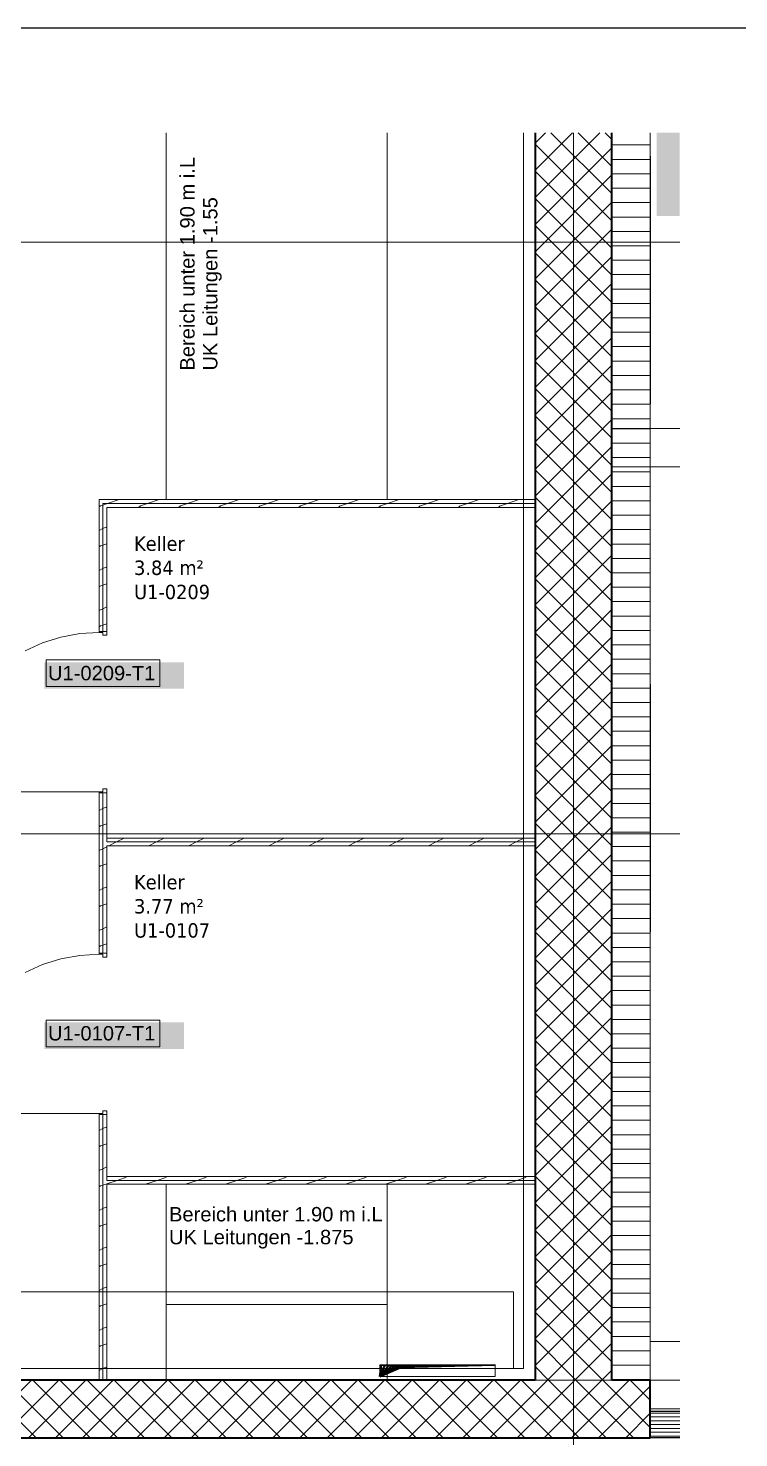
# Model space of a CAD drawing. Extents: x -882 to 613, y -179 to 366.
# Drawn here: x 300.2 to 374.3, y 218.8 to 365.5 of the extents above; entities that cross this region are included whole.
import ezdxf
from ezdxf.lldxf.tags import DXFTag

# ---------------------------------------------------------------- set-up
doc = ezdxf.new("R2010")
doc.units = 0
doc.linetypes.add('_Hiddenline_', pattern=[3, 2, -1])
doc.layers.get('0').update_dxf_attribs({"lineweight": 13})
for name, color, linetype, lineweight in [('A-AREA-____-IDEN', 7, 'Continuous', 5), ('A-DOOR-____-IDEN', 7, 'Continuous', 5), ('A-DOOR-FRAM-MCUT', 7, 'Continuous', 9), ('A-DOOR-OPNG-OTLN', 7, 'Continuous', 9), ('A-FLOR-____-OTLN', 7, 'Continuous', 9), ('A-FLOR-____-OVHD', 7, 'Strichpunkt - Fein', 9), ('A-WALL-____-MCUT', 7, 'Continuous', 35), ('A-WALL-____-PATT', 7, 'Continuous', 35), ('A-WALL-FNSH-MCUT', 7, 'Continuous', 35), ('E-LITE-EQPM-OTLN', 7, 'Continuous', 9), ('M-EQPM-____-OTLN', 7, 'Continuous', 9), ('S-COLS-____-OTLN', 7, 'Continuous', 9), ('S-GRID-____-OTLN', 7, 'Continuous', 5), ('Text', 7, 'Continuous', 5)]:
    doc.layers.add(name, color=color, linetype=linetype, lineweight=lineweight)
doc.layers.add('A-DETL-____-OTLN', color=5, linetype='Continuous', lineweight=9, true_color=0x0000ff)
doc.layers.add('EL01_WAN_Trassen', color=40, linetype='Continuous', lineweight=13, true_color=0xffbf00)
doc.styles.get("Standard").update_dxf_attribs({"font": 'arial.ttf'})
tags = doc.linetypes.add('_Rasterlinie_', pattern=[0.375, 0.2, -0.05, 0.075, -0.05]).pattern_tags.tags
tags[10:11] = [DXFTag(74, 4), DXFTag(75, 0), DXFTag(340, '0'), DXFTag(46, 1.0), DXFTag(50, 0.0), DXFTag(44, 0.0), DXFTag(45, 0.0)]
tags[8:9] = [DXFTag(74, 4), DXFTag(75, 0), DXFTag(340, '0'), DXFTag(46, 1.0), DXFTag(50, 0.0), DXFTag(44, 0.0), DXFTag(45, 0.0)]
tags[6:7] = [DXFTag(74, 4), DXFTag(75, 0), DXFTag(340, '0'), DXFTag(46, 1.0), DXFTag(50, 0.0), DXFTag(44, 0.0), DXFTag(45, 0.0)]
tags[4:5] = [DXFTag(74, 4), DXFTag(75, 0), DXFTag(340, '0'), DXFTag(46, 1.0), DXFTag(50, 0.0), DXFTag(44, 0.0), DXFTag(45, 0.0)]
tags = doc.linetypes.add('Gestrichelt', pattern=[0.1, 0.05, -0.05]).pattern_tags.tags
tags[6:7] = [DXFTag(74, 4), DXFTag(75, 0), DXFTag(340, '0'), DXFTag(46, 1.0), DXFTag(50, 0.0), DXFTag(44, 0.0), DXFTag(45, 0.0)]
tags[4:5] = [DXFTag(74, 4), DXFTag(75, 0), DXFTag(340, '0'), DXFTag(46, 1.0), DXFTag(50, 0.0), DXFTag(44, 0.0), DXFTag(45, 0.0)]
tags = doc.linetypes.add('Strichpunkt - Fein', pattern=[0.2, 0.1, -0.05, 0, -0.05]).pattern_tags.tags
tags[10:11] = [DXFTag(74, 4), DXFTag(75, 0), DXFTag(340, '0'), DXFTag(46, 1.0), DXFTag(50, 0.0), DXFTag(44, 0.0), DXFTag(45, 0.0)]
tags[8:9] = [DXFTag(74, 4), DXFTag(75, 0), DXFTag(340, '0'), DXFTag(46, 1.0), DXFTag(50, 0.0), DXFTag(44, 0.0), DXFTag(45, 0.0)]
tags[6:7] = [DXFTag(74, 4), DXFTag(75, 0), DXFTag(340, '0'), DXFTag(46, 1.0), DXFTag(50, 0.0), DXFTag(44, 0.0), DXFTag(45, 0.0)]
tags[4:5] = [DXFTag(74, 4), DXFTag(75, 0), DXFTag(340, '0'), DXFTag(46, 1.0), DXFTag(50, 0.0), DXFTag(44, 0.0), DXFTag(45, 0.0)]

# ---------------------------------------------------------------- blocks, each defined once
blk = doc.blocks.new('Referenz-A0UJ2JE1XE', base_point=(-855.98, -164.75))
at = {"layer": 'A-DETL-____-OTLN', "color": 0, "linetype": 'Gestrichelt', "ltscale": 0.13}
for p, q in [((314.63, 354.65), (314.63, 316.44)), ((337.63, 316.44), (337.63, 354.65)), ((314.63, 245.16), (314.63, 224.76)), ((337.63, 224.76), (337.63, 245.16)), ((337.63, 232.63), (314.63, 232.63))]:
    blk.add_line(p, q, dxfattribs=at)
at = {"layer": 'A-DOOR-____-IDEN', "color": 0, "linetype": 'Continuous', "ltscale": 0.13}
for p, q in [((302.11, 299.75), (313.95, 299.75)), ((302.11, 296.97), (302.11, 299.75)), ((313.95, 299.75), (313.95, 296.97)), ((313.95, 296.97), (302.11, 296.97)), ((302.11, 262.25), (313.95, 262.25)), ((302.11, 259.47), (302.11, 262.25)), ((313.95, 262.25), (313.95, 259.47)), ((313.95, 259.47), (302.11, 259.47))]:
    blk.add_line(p, q, dxfattribs=at)
at = {"layer": 'A-DOOR-____-IDEN', "color": 7, "linetype": 'Continuous', "ltscale": 0.13, "true_color": 0xffffff}
for points in [[(301.93, 296.75), (316.47, 296.75), (301.93, 299.51)], [(316.47, 296.75), (301.93, 299.51), (316.47, 299.51)], [(301.93, 259.25), (316.47, 259.25), (301.93, 262.01)], [(316.47, 259.25), (301.93, 262.01), (316.47, 262.01)]]:
    blk.add_solid(points, dxfattribs=at)
at = {"layer": 'A-DOOR-FRAM-MCUT', "color": 0, "linetype": 'Continuous', "ltscale": 0.13}
for p, q in [((307.63, 302.72), (308.43, 302.72)), ((307.63, 302.62), (307.63, 302.72)), ((308.03, 302.62), (307.63, 302.62)), ((308.03, 302.32), (308.03, 302.62)), ((308.43, 302.72), (308.43, 302.32)), ((308.43, 302.32), (308.03, 302.32)), ((308.03, 286.32), (308.43, 286.32)), ((308.03, 286.02), (308.03, 286.32)), ((308.43, 286.32), (308.43, 285.92)), ((307.63, 286.02), (308.03, 286.02)), ((307.63, 285.92), (307.63, 286.02)), ((308.43, 285.92), (307.63, 285.92)), ((307.63, 269.21), (308.43, 269.21)), ((307.63, 269.11), (307.63, 269.21)), ((308.03, 269.11), (307.63, 269.11)), ((308.03, 268.81), (308.03, 269.11)), ((308.43, 268.81), (308.03, 268.81)), ((308.43, 269.21), (308.43, 268.81)), ((307.63, 252.51), (308.03, 252.51)), ((307.63, 252.41), (307.63, 252.51)), ((308.03, 252.81), (308.43, 252.81)), ((308.03, 252.51), (308.03, 252.81)), ((308.43, 252.81), (308.43, 252.41)), ((308.43, 252.41), (307.63, 252.41))]:
    blk.add_line(p, q, dxfattribs=at)
at = {"layer": 'A-DOOR-OPNG-OTLN', "color": 0, "linetype": 'Continuous', "ltscale": 0.13}
for p, q in [((305.63, 302.49), (303.66, 302.13)), ((307.63, 302.62), (305.63, 302.49)), ((301.74, 301.54), (299.92, 300.71)), ((303.66, 302.13), (301.74, 301.54)), ((307.63, 286.02), (291.03, 286.02)), ((303.66, 268.63), (301.74, 268.04)), ((305.63, 268.99), (303.66, 268.63)), ((307.63, 269.11), (305.63, 268.99)), ((301.74, 268.04), (299.92, 267.21)), ((307.63, 252.51), (291.03, 252.51))]:
    blk.add_line(p, q, dxfattribs=at)
at = {"layer": 'A-FLOR-____-OTLN', "color": 0, "linetype": 'Continuous', "ltscale": 0.13}
blk.add_line((365.03, 218.76), (368.1, 218.76), dxfattribs=at)
at = {"layer": 'A-FLOR-____-OVHD', "color": 0, "linetype": 'Strichpunkt - Fein', "ltscale": 0.13}
for p, q in [((351.83, 354.65), (351.83, 225.96)), ((368.1, 323.86), (361.03, 323.86)), ((361.03, 319.86), (368.1, 319.86)), ((368.1, 228.77), (365.03, 228.77)), ((351.83, 225.96), (203.93, 225.96)), ((368.1, 224.76), (212.43, 224.76))]:
    blk.add_line(p, q, dxfattribs=at)
at = {"layer": 'A-WALL-____-MCUT', "color": 0, "linetype": 'Continuous', "ltscale": 0.35}
for p, q in [((353.03, 354.65), (353.03, 224.76)), ((361.03, 224.76), (361.03, 354.65)), ((353.03, 224.76), (138.43, 224.76)), ((365.03, 224.76), (361.03, 224.76)), ((365.03, 218.76), (365.03, 224.76)), ((97.63, 218.76), (365.03, 218.76))]:
    blk.add_line(p, q, dxfattribs=at)
at = {"layer": 'A-WALL-____-MCUT', "color": 0, "linetype": 'Continuous', "lineweight": 9, "ltscale": 0.13}
for p, q in [((365.03, 224.76), (365.03, 354.65)), ((353.03, 316.04), (308.03, 316.04)), ((308.03, 302.72), (308.03, 316.04)), ((308.03, 269.21), (308.03, 285.92)), ((308.43, 281.2), (308.43, 280.8)), ((353.03, 280.8), (308.43, 280.8)), ((308.03, 224.76), (308.03, 252.41)), ((308.43, 245.96), (308.43, 245.56)), ((353.03, 245.56), (308.43, 245.56))]:
    blk.add_line(p, q, dxfattribs=at)
at = {"layer": 'A-WALL-____-PATT', "color": 0, "linetype": 'Continuous', "lineweight": 9, "ltscale": 0.13}
for p, q in [((353.03, 353.56), (354.11, 354.65)), ((353.03, 350.73), (356.94, 354.65)), ((353.03, 347.91), (359.77, 354.65)), ((361.03, 348.3), (354.68, 354.65)), ((361.03, 351.12), (357.51, 354.65)), ((361.03, 353.95), (360.34, 354.65)), ((361.03, 345.47), (353.03, 353.47)), ((353.03, 345.08), (361.03, 353.08)), ((361.03, 353.37), (365.03, 353.37)), ((361.03, 351.87), (365.03, 351.87)), ((361.03, 342.64), (353.03, 350.64)), ((353.03, 342.25), (361.03, 350.25)), ((361.03, 350.37), (365.03, 350.37)), ((361.03, 348.87), (365.03, 348.87)), ((361.03, 339.81), (353.03, 347.81)), ((353.03, 339.42), (361.03, 347.42)), ((361.03, 347.37), (365.03, 347.37)), ((361.03, 336.98), (353.03, 344.98)), ((361.03, 345.87), (365.03, 345.87)), ((353.03, 336.59), (361.03, 344.59)), ((361.03, 344.37), (365.03, 344.37)), ((361.03, 334.15), (353.03, 342.15)), ((361.03, 342.87), (365.03, 342.87)), ((353.03, 333.76), (361.03, 341.76)), ((361.03, 341.37), (365.03, 341.37)), ((361.03, 331.32), (353.03, 339.32)), ((361.03, 339.87), (365.03, 339.87)), ((353.03, 330.94), (361.03, 338.94)), ((361.03, 338.37), (365.03, 338.37)), ((361.03, 328.5), (353.03, 336.5)), ((353.03, 328.11), (361.03, 336.11)), ((361.03, 336.87), (365.03, 336.87)), ((361.03, 335.37), (365.03, 335.37)), ((361.03, 325.67), (353.03, 333.67)), ((353.03, 325.28), (361.03, 333.28)), ((361.03, 333.87), (365.03, 333.87)), ((361.03, 332.37), (365.03, 332.37)), ((361.03, 322.84), (353.03, 330.84)), ((353.03, 322.45), (361.03, 330.45)), ((361.03, 330.87), (365.03, 330.87)), ((361.03, 329.37), (365.03, 329.37)), ((361.03, 320.01), (353.03, 328.01)), ((353.03, 319.62), (361.03, 327.62)), ((361.03, 327.87), (365.03, 327.87)), ((361.03, 326.37), (365.03, 326.37)), ((361.03, 317.18), (353.03, 325.18)), ((353.03, 316.79), (361.03, 324.79)), ((361.03, 324.87), (365.03, 324.87)), ((361.03, 323.82), (365.03, 323.82)), ((361.03, 314.35), (353.03, 322.35)), ((353.03, 313.97), (361.03, 321.97)), ((361.03, 322.32), (365.03, 322.32)), ((361.03, 320.82), (365.03, 320.82)), ((361.03, 311.53), (353.03, 319.53)), ((353.03, 311.14), (361.03, 319.14)), ((361.03, 319.32), (365.03, 319.32)), ((361.03, 317.82), (365.03, 317.82)), ((307.76, 315.78), (307.63, 315.68)), ((308.03, 315.88), (307.79, 315.8)), ((308.51, 316.04), (308.03, 315.88)), ((309.71, 316.44), (308.51, 316.04)), ((311.93, 315.78), (311.73, 315.64)), ((312.68, 316.04), (311.95, 315.8)), ((313.88, 316.44), (312.68, 316.04)), ((316.09, 315.78), (315.9, 315.64)), ((316.84, 316.04), (316.12, 315.8)), ((318.04, 316.44), (316.84, 316.04)), ((320.26, 315.78), (320.06, 315.64)), ((321.01, 316.04), (320.28, 315.8)), ((322.21, 316.44), (321.01, 316.04)), ((324.42, 315.78), (324.23, 315.64)), ((325.17, 316.04), (324.45, 315.8)), ((326.37, 316.44), (325.17, 316.04)), ((328.59, 315.78), (328.39, 315.64)), ((329.34, 316.04), (328.61, 315.8)), ((330.54, 316.44), (329.34, 316.04)), ((332.75, 315.78), (332.56, 315.64)), ((333.5, 316.04), (332.78, 315.8)), ((334.7, 316.44), (333.5, 316.04)), ((336.92, 315.79), (336.72, 315.64)), ((337.67, 316.04), (336.94, 315.8)), ((338.87, 316.44), (337.67, 316.04)), ((341.08, 315.79), (340.89, 315.64)), ((341.83, 316.04), (341.11, 315.8)), ((343.03, 316.44), (341.83, 316.04)), ((345.25, 315.79), (345.05, 315.64)), ((346, 316.04), (345.27, 315.8)), ((347.2, 316.44), (346, 316.04)), ((349.41, 315.79), (349.22, 315.64)), ((350.16, 316.04), (349.44, 315.8)), ((351.36, 316.44), (350.16, 316.04)), ((361.03, 308.7), (353.03, 316.7)), ((353.03, 308.31), (361.03, 316.31)), ((361.03, 316.32), (365.03, 316.32)), ((361.03, 314.82), (365.03, 314.82)), ((308.03, 313.42), (307.63, 313.22)), ((308.43, 313.62), (308.03, 313.42)), ((361.03, 305.87), (353.03, 313.87)), ((353.03, 305.48), (361.03, 313.48)), ((361.03, 313.32), (365.03, 313.32)), ((307.76, 311.62), (307.63, 311.52)), ((308.03, 311.71), (307.79, 311.63)), ((308.43, 311.84), (308.03, 311.71)), ((361.03, 311.82), (365.03, 311.82)), ((361.03, 303.04), (353.03, 311.04)), ((353.03, 302.65), (361.03, 310.65)), ((361.03, 310.32), (365.03, 310.32)), ((308.03, 309.26), (307.63, 309.06)), ((308.43, 309.46), (308.03, 309.26)), ((361.03, 308.82), (365.03, 308.82)), ((307.76, 307.45), (307.63, 307.35)), ((308.03, 307.55), (307.79, 307.47)), ((308.43, 307.68), (308.03, 307.55)), ((361.03, 300.21), (353.03, 308.21)), ((353.03, 299.82), (361.03, 307.82)), ((361.03, 307.32), (365.03, 307.32)), ((308.43, 305.29), (308.03, 305.09)), ((361.03, 297.38), (353.03, 305.38)), ((361.03, 305.82), (365.03, 305.82)), ((308.03, 305.09), (307.63, 304.89)), ((353.03, 296.99), (361.03, 304.99)), ((361.03, 304.32), (365.03, 304.32)), ((307.76, 303.29), (307.63, 303.19)), ((308.03, 303.38), (307.79, 303.3)), ((308.43, 303.52), (308.03, 303.38)), ((361.03, 294.56), (353.03, 302.56)), ((361.03, 302.82), (365.03, 302.82)), ((353.03, 294.17), (361.03, 302.17)), ((361.03, 301.32), (365.03, 301.32)), ((361.03, 291.73), (353.03, 299.73)), ((361.03, 299.82), (365.03, 299.82)), ((353.03, 291.34), (361.03, 299.34)), ((361.03, 298.32), (365.03, 298.32)), ((361.03, 288.9), (353.03, 296.9)), ((353.03, 288.51), (361.03, 296.51)), ((361.03, 296.82), (365.03, 296.82)), ((361.03, 295.32), (365.03, 295.32)), ((361.03, 286.07), (353.03, 294.07)), ((353.03, 285.68), (361.03, 293.68)), ((361.03, 293.82), (365.03, 293.82)), ((361.03, 292.32), (365.03, 292.32)), ((361.03, 283.24), (353.03, 291.24)), ((353.03, 282.85), (361.03, 290.85)), ((361.03, 290.82), (365.03, 290.82)), ((361.03, 289.32), (365.03, 289.32)), ((361.03, 280.41), (353.03, 288.41)), ((353.03, 280.02), (361.03, 288.02)), ((361.03, 287.82), (365.03, 287.82)), ((361.03, 286.32), (365.03, 286.32)), ((361.03, 277.58), (353.03, 285.58)), ((353.03, 277.2), (361.03, 285.2)), ((361.03, 284.82), (365.03, 284.82)), ((308.03, 284.27), (307.63, 284.07)), ((308.43, 284.47), (308.03, 284.27)), ((361.03, 283.32), (365.03, 283.32)), ((307.77, 282.47), (307.63, 282.36)), ((308.03, 282.56), (307.79, 282.48)), ((308.43, 282.69), (308.03, 282.56)), ((361.03, 274.76), (353.03, 282.76)), ((353.03, 274.37), (361.03, 282.37)), ((361.03, 281.82), (365.03, 281.82)), ((309.43, 280.8), (308.63, 280.4)), ((310.23, 281.2), (309.43, 280.8)), ((313.6, 280.8), (312.8, 280.4)), ((314.4, 281.2), (313.6, 280.8)), ((317.76, 280.8), (316.96, 280.4)), ((318.56, 281.2), (317.76, 280.8)), ((321.93, 280.8), (321.13, 280.4)), ((322.73, 281.2), (321.93, 280.8)), ((326.09, 280.8), (325.29, 280.4)), ((326.89, 281.2), (326.09, 280.8)), ((330.26, 280.8), (329.46, 280.4)), ((331.06, 281.2), (330.26, 280.8)), ((334.42, 280.8), (333.62, 280.4)), ((335.22, 281.2), (334.42, 280.8)), ((338.59, 280.8), (337.79, 280.4)), ((339.39, 281.2), (338.59, 280.8)), ((342.75, 280.8), (341.95, 280.4)), ((343.55, 281.2), (342.75, 280.8)), ((346.92, 280.8), (346.12, 280.4)), ((347.72, 281.2), (346.92, 280.8)), ((351.08, 280.8), (350.28, 280.4)), ((351.88, 281.2), (351.08, 280.8)), ((308.03, 280.1), (307.63, 279.9)), ((308.43, 280.3), (308.03, 280.1)), ((361.03, 271.93), (353.03, 279.93)), ((353.03, 271.54), (361.03, 279.54)), ((361.03, 280.32), (365.03, 280.32)), ((307.77, 278.3), (307.63, 278.2)), ((308.03, 278.39), (307.79, 278.31)), ((308.43, 278.53), (308.03, 278.39)), ((361.03, 278.82), (365.03, 278.82)), ((308.03, 275.94), (307.63, 275.74)), ((308.43, 276.14), (308.03, 275.94)), ((361.03, 269.1), (353.03, 277.1)), ((353.03, 268.71), (361.03, 276.71)), ((361.03, 277.32), (365.03, 277.32)), ((361.03, 275.82), (365.03, 275.82)), ((307.77, 274.14), (307.63, 274.03)), ((308.03, 274.23), (307.79, 274.15)), ((308.43, 274.36), (308.03, 274.23)), ((361.03, 266.27), (353.03, 274.27)), ((353.03, 265.88), (361.03, 273.88)), ((361.03, 274.32), (365.03, 274.32)), ((308.03, 271.77), (307.63, 271.57)), ((308.43, 271.97), (308.03, 271.77)), ((361.03, 272.82), (365.03, 272.82)), ((308.03, 270.06), (307.79, 269.98)), ((308.43, 270.2), (308.03, 270.06)), ((361.03, 263.44), (353.03, 271.44)), ((353.03, 263.05), (361.03, 271.05)), ((361.03, 271.32), (365.03, 271.32)), ((307.77, 269.97), (307.63, 269.87)), ((361.03, 260.61), (353.03, 268.61)), ((361.03, 269.82), (365.03, 269.82)), ((353.03, 260.22), (361.03, 268.22)), ((361.03, 268.32), (365.03, 268.32)), ((361.03, 257.79), (353.03, 265.79)), ((361.03, 266.82), (365.03, 266.82)), ((353.03, 257.4), (361.03, 265.4)), ((361.03, 265.32), (365.03, 265.32)), ((361.03, 254.96), (353.03, 262.96)), ((361.03, 263.82), (365.03, 263.82)), ((353.03, 254.57), (361.03, 262.57)), ((361.03, 262.32), (365.03, 262.32)), ((361.03, 252.13), (353.03, 260.13)), ((361.03, 260.82), (365.03, 260.82)), ((353.03, 251.74), (361.03, 259.74)), ((361.03, 259.32), (365.03, 259.32)), ((361.03, 249.3), (353.03, 257.3)), ((353.03, 248.91), (361.03, 256.91)), ((361.03, 257.82), (365.03, 257.82)), ((361.03, 256.32), (365.03, 256.32)), ((361.03, 246.47), (353.03, 254.47)), ((353.03, 246.08), (361.03, 254.08)), ((361.03, 254.82), (365.03, 254.82)), ((361.03, 253.32), (365.03, 253.32)), ((308.43, 251.15), (308.03, 250.95)), ((361.03, 243.64), (353.03, 251.64)), ((353.03, 243.25), (361.03, 251.25)), ((361.03, 251.82), (365.03, 251.82)), ((308.03, 250.95), (307.63, 250.75)), ((361.03, 250.32), (365.03, 250.32)), ((307.77, 249.15), (307.63, 249.04)), ((308.03, 249.24), (307.79, 249.16)), ((308.43, 249.37), (308.03, 249.24)), ((361.03, 240.82), (353.03, 248.82)), ((353.03, 240.43), (361.03, 248.43)), ((361.03, 248.82), (365.03, 248.82)), ((308.03, 246.78), (307.63, 246.58)), ((308.43, 246.98), (308.03, 246.78)), ((361.03, 247.32), (365.03, 247.32)), ((308.43, 245.21), (308.03, 245.08)), ((309.5, 245.56), (308.43, 245.21)), ((310.29, 245.83), (309.5, 245.56)), ((310.55, 245.96), (310.31, 245.84)), ((313.66, 245.56), (312.46, 245.16)), ((314.46, 245.83), (313.66, 245.56)), ((314.72, 245.96), (314.47, 245.84)), ((317.83, 245.56), (316.63, 245.16)), ((318.62, 245.83), (317.83, 245.56)), ((318.88, 245.96), (318.64, 245.84)), ((321.99, 245.56), (320.79, 245.16)), ((322.79, 245.83), (321.99, 245.56)), ((323.05, 245.96), (322.8, 245.84)), ((326.16, 245.56), (324.96, 245.16)), ((326.95, 245.83), (326.16, 245.56)), ((327.21, 245.96), (326.97, 245.84)), ((330.32, 245.56), (329.12, 245.16)), ((331.12, 245.83), (330.32, 245.56)), ((331.38, 245.96), (331.13, 245.84)), ((334.48, 245.56), (333.28, 245.16)), ((335.28, 245.83), (334.48, 245.56)), ((335.54, 245.96), (335.3, 245.84)), ((338.65, 245.56), (337.45, 245.16)), ((339.45, 245.83), (338.65, 245.56)), ((339.71, 245.96), (339.46, 245.84)), ((342.81, 245.56), (341.61, 245.16)), ((343.61, 245.83), (342.81, 245.56)), ((343.87, 245.96), (343.63, 245.84)), ((346.98, 245.56), (345.78, 245.16)), ((347.78, 245.83), (346.98, 245.56)), ((348.04, 245.96), (347.79, 245.84)), ((351.14, 245.56), (349.94, 245.16)), ((351.94, 245.83), (351.14, 245.56)), ((352.2, 245.96), (351.96, 245.84)), ((361.03, 237.99), (353.03, 245.99)), ((353.03, 237.6), (361.03, 245.6)), ((361.03, 245.82), (365.03, 245.82)), ((307.77, 244.98), (307.63, 244.88)), ((308.03, 245.08), (307.79, 245)), ((361.03, 244.32), (365.03, 244.32)), ((308.03, 242.62), (307.63, 242.42)), ((308.43, 242.82), (308.03, 242.62)), ((361.03, 235.16), (353.03, 243.16)), ((353.03, 234.77), (361.03, 242.77)), ((361.03, 242.82), (365.03, 242.82)), ((307.77, 240.82), (307.63, 240.71)), ((308.03, 240.91), (307.79, 240.83)), ((308.43, 241.04), (308.03, 240.91)), ((361.03, 241.32), (365.03, 241.32)), ((361.03, 232.33), (353.03, 240.33)), ((353.03, 231.94), (361.03, 239.94)), ((361.03, 239.82), (365.03, 239.82)), ((308.03, 238.46), (307.63, 238.26)), ((308.43, 238.66), (308.03, 238.46)), ((361.03, 238.32), (365.03, 238.32)), ((307.77, 236.66), (307.63, 236.55)), ((308.03, 236.75), (307.79, 236.67)), ((308.43, 236.88), (308.03, 236.75)), ((361.03, 229.5), (353.03, 237.5)), ((353.03, 229.11), (361.03, 237.11)), ((361.03, 236.82), (365.03, 236.82)), ((361.03, 235.32), (365.03, 235.32)), ((308.03, 234.29), (307.63, 234.09)), ((308.43, 234.49), (308.03, 234.29)), ((361.03, 226.67), (353.03, 234.67)), ((353.03, 226.28), (361.03, 234.28)), ((361.03, 233.82), (365.03, 233.82)), ((307.77, 232.49), (307.63, 232.38)), ((308.03, 232.58), (307.79, 232.5)), ((308.43, 232.72), (308.03, 232.58)), ((361.03, 232.32), (365.03, 232.32)), ((360.11, 224.76), (353.03, 231.84)), ((354.34, 224.76), (361.03, 231.46)), ((361.03, 230.82), (365.03, 230.82)), ((308.03, 230.13), (307.63, 229.93)), ((308.43, 230.33), (308.03, 230.13)), ((357.28, 224.76), (353.03, 229.02)), ((361.03, 229.32), (365.03, 229.32)), ((307.77, 228.33), (307.63, 228.22)), ((308.03, 228.42), (307.79, 228.34)), ((308.43, 228.55), (308.03, 228.42)), ((357.17, 224.76), (361.03, 228.63)), ((361.03, 227.82), (365.03, 227.82)), ((308.43, 226.16), (308.03, 225.96)), ((354.45, 224.76), (353.03, 226.19)), ((361.03, 226.32), (365.03, 226.32)), ((294.6, 218.76), (300.6, 224.76)), ((301.06, 218.76), (295.06, 224.76)), ((297.43, 218.76), (303.43, 224.76)), ((303.88, 218.76), (297.88, 224.76)), ((300.26, 218.76), (306.26, 224.76)), ((306.71, 218.76), (300.71, 224.76)), ((303.08, 218.76), (309.08, 224.76)), ((309.54, 218.76), (303.54, 224.76)), ((305.91, 218.76), (311.91, 224.76)), ((312.37, 218.76), (306.37, 224.76)), ((308.03, 225.96), (307.63, 225.76)), ((308.74, 218.76), (314.74, 224.76)), ((315.2, 218.76), (309.2, 224.76)), ((311.57, 218.76), (317.57, 224.76)), ((318.03, 218.76), (312.03, 224.76)), ((314.4, 218.76), (320.4, 224.76)), ((320.85, 218.76), (314.85, 224.76)), ((317.23, 218.76), (323.23, 224.76)), ((323.68, 218.76), (317.68, 224.76)), ((320.05, 218.76), (326.05, 224.76)), ((326.51, 218.76), (320.51, 224.76)), ((322.88, 218.76), (328.88, 224.76)), ((329.34, 218.76), (323.34, 224.76)), ((325.71, 218.76), (331.71, 224.76)), ((332.17, 218.76), (326.17, 224.76)), ((328.54, 218.76), (334.54, 224.76)), ((335, 218.76), (329, 224.76)), ((331.37, 218.76), (337.37, 224.76)), ((337.83, 218.76), (331.83, 224.76)), ((334.2, 218.76), (340.2, 224.76)), ((340.65, 218.76), (334.65, 224.76)), ((337.03, 218.76), (343.03, 224.76)), ((343.48, 218.76), (337.48, 224.76)), ((339.85, 218.76), (345.85, 224.76)), ((346.31, 218.76), (340.31, 224.76)), ((342.68, 218.76), (348.68, 224.76)), ((349.14, 218.76), (343.14, 224.76)), ((345.51, 218.76), (351.51, 224.76)), ((351.97, 218.76), (345.97, 224.76)), ((348.34, 218.76), (354.34, 224.76)), ((354.8, 218.76), (348.8, 224.76)), ((351.17, 218.76), (357.17, 224.76)), ((357.62, 218.76), (351.62, 224.76)), ((354, 218.76), (360, 224.76)), ((360.45, 218.76), (354.45, 224.76)), ((361.03, 221.02), (357.28, 224.76)), ((360, 224.76), (361.03, 225.8)), ((361.03, 223.84), (360.11, 224.76)), ((361.03, 224.82), (365.03, 224.82)), ((361.03, 222.97), (362.82, 224.76)), ((365.03, 222.67), (362.94, 224.76)), ((361.03, 220.14), (365.03, 224.14)), ((365.03, 219.84), (361.03, 223.84)), ((356.82, 218.76), (361.03, 222.97)), ((363.28, 218.76), (361.03, 221.02)), ((362.48, 218.76), (365.03, 221.31)), ((359.65, 218.76), (361.03, 220.14))]:
    blk.add_line(p, q, dxfattribs=at)
at = {"layer": 'A-WALL-FNSH-MCUT', "color": 0, "linetype": 'Continuous', "lineweight": 9, "ltscale": 0.13}
for p, q in [((353.03, 316.44), (307.63, 316.44)), ((307.63, 316.44), (307.63, 302.72)), ((308.43, 315.64), (353.03, 315.64)), ((308.43, 302.72), (308.43, 315.64)), ((307.63, 302.72), (308.43, 302.72)), ((307.63, 285.92), (307.63, 269.21)), ((308.43, 285.92), (307.63, 285.92)), ((308.43, 281.2), (308.43, 285.92)), ((353.03, 281.2), (308.43, 281.2)), ((308.43, 280.4), (353.03, 280.4)), ((308.43, 269.21), (308.43, 280.4)), ((307.63, 269.21), (308.43, 269.21)), ((307.63, 252.41), (307.63, 224.76)), ((308.43, 252.41), (307.63, 252.41)), ((308.43, 245.96), (308.43, 252.41)), ((353.03, 245.96), (308.43, 245.96)), ((308.43, 224.76), (308.43, 245.16)), ((308.43, 245.16), (353.03, 245.16))]:
    blk.add_line(p, q, dxfattribs=at)
at = {"layer": 'E-LITE-EQPM-OTLN', "color": 0, "linetype": 'Continuous', "ltscale": 0.13}
for p, q in [((365.07, 352.22), (365.03, 352.22)), ((365.03, 352.22), (365.07, 352.22)), ((365.03, 351.82), (365.07, 351.82)), ((365.07, 351.82), (365.03, 351.82)), ((365.07, 326.43), (365.07, 352.22)), ((365.07, 352.22), (365.07, 351.82)), ((365.07, 326.82), (365.07, 351.82)), ((365.07, 351.82), (365.07, 326.82)), ((365.07, 326.82), (365.07, 351.82)), ((365.03, 326.82), (365.07, 326.82)), ((365.03, 326.82), (365.07, 326.82)), ((365.07, 326.43), (365.03, 326.43)), ((365.07, 326.43), (365.03, 326.43)), ((365.07, 326.82), (365.07, 326.43)), ((365.07, 297.22), (365.03, 297.22)), ((365.03, 297.22), (365.07, 297.22)), ((365.03, 296.82), (365.07, 296.82)), ((365.07, 296.82), (365.03, 296.82)), ((365.07, 271.43), (365.07, 297.22)), ((365.07, 297.22), (365.07, 296.82)), ((365.07, 271.82), (365.07, 296.82)), ((365.07, 296.82), (365.07, 271.82)), ((365.07, 271.82), (365.07, 296.82)), ((365.03, 271.82), (365.07, 271.82)), ((365.03, 271.82), (365.07, 271.82)), ((365.07, 271.82), (365.07, 271.43)), ((365.07, 271.43), (365.03, 271.43)), ((365.07, 271.43), (365.03, 271.43))]:
    blk.add_line(p, q, dxfattribs=at)
at = {"layer": 'M-EQPM-____-OTLN', "color": 0, "linetype": 'Continuous', "ltscale": 0.13}
for p, q in [((365.03, 221.53), (368.1, 221.53)), ((368.1, 221.5), (365.03, 221.5)), ((365.03, 221.5), (368.1, 221.5)), ((368.1, 221.49), (365.03, 221.49)), ((365.03, 221.33), (368.1, 221.33)), ((365.03, 220.93), (368.1, 220.93)), ((365.03, 220.53), (368.1, 220.53)), ((365.03, 220.13), (368.1, 220.13)), ((365.03, 219.73), (368.1, 219.73)), ((365.03, 219.33), (368.1, 219.33)), ((365.03, 218.93), (368.1, 218.93)), ((365.03, 218.79), (368.1, 218.79))]:
    blk.add_line(p, q, dxfattribs=at)
at = {"layer": 'S-COLS-____-OTLN', "color": 0, "linetype": 'Continuous', "ltscale": 0.13}
blk.add_line((365.03, 221.77), (368.1, 221.77), dxfattribs=at)
at = {"layer": 'S-GRID-____-OTLN', "color": 0, "linetype": '_Rasterlinie_', "ltscale": 0.13}
for p, q in [((357.03, 186.76), (357.03, 354.65)), ((67.2, 343.26), (368.1, 343.26)), ((65.63, 281.66), (368.1, 281.66)), ((65.63, 218.76), (368.1, 218.76))]:
    blk.add_line(p, q, dxfattribs=at)
at = {"layer": 'Text', "color": 7, "linetype": 'Continuous', "ltscale": 0.13, "true_color": 0xffffff}
for points in [[(365.71, 345.97), (368.1, 345.97), (365.71, 354.65)], [(368.1, 345.97), (365.71, 354.65), (368.1, 354.65)]]:
    blk.add_solid(points, dxfattribs=at)
at = {"layer": 'A-AREA-____-IDEN', "color": 0, "linetype": 'Continuous', "ltscale": 0.13, "char_height": 1.5, "attachment_point": 1}
for s, insert in [('{\\W0.9;\\fVerdana;Keller}', (311.27, 312.61)), ('{\\W0.9;\\fVerdana;3.84 m²}', (311.27, 310.1)), ('{\\W0.9;\\fVerdana;U1-0209}', (311.27, 307.58)), ('{\\W0.9;\\fVerdana;Keller}', (311.27, 277.37)), ('{\\W0.9;\\fVerdana;3.77 m²}', (311.27, 274.85)), ('{\\W0.9;\\fVerdana;U1-0107}', (311.27, 272.34))]:
    blk.add_mtext(s, dxfattribs=dict(at, insert=insert))
at = {"layer": 'A-DOOR-____-IDEN', "color": 0, "linetype": 'Continuous', "ltscale": 0.13, "char_height": 1.5, "attachment_point": 1}
for s, insert in [('{\\fArial;U1-0209-T1}', (302.31, 299.13)), ('{\\fArial;U1-0107-T1}', (302.31, 261.63))]:
    blk.add_mtext(s, dxfattribs=dict(at, insert=insert))
at = {"layer": 'Text', "color": 0, "linetype": 'Continuous', "ltscale": 0.13, "char_height": 1.5, "attachment_point": 1, "rotation": 90}
for s, insert in [('{\\fArial;Bereich unter 1.90 m i.L}', (316.07, 329.88)), ('{\\fArial;UK Leitungen -1.55}', (318.45, 329.88))]:
    blk.add_mtext(s, dxfattribs=dict(at, insert=insert))
at = {"layer": 'Text', "color": 0, "linetype": 'Continuous', "ltscale": 0.13, "char_height": 1.5, "attachment_point": 1}
for s, insert in [('{\\fArial;Bereich unter 1.90 m i.L}', (314.91, 242.79)), ('{\\fArial;UK Leitungen -1.875}', (314.91, 240.41))]:
    blk.add_mtext(s, dxfattribs=dict(at, insert=insert))
blk = doc.blocks.new('Kabelkanal-A0UJ2JEBXE', base_point=(336.88, 225.15))
at = {"color": 0, "linetype": 'ByBlock', "lineweight": -2, "ltscale": 0.13}
for p, q in [((336.88, 225.15), (336.88, 226.35)), ((336.88, 226.35), (348.88, 226.35)), ((348.88, 225.15), (348.88, 226.35)), ((336.88, 225.15), (348.88, 225.15))]:
    blk.add_line(p, q, dxfattribs=at)
at = {"color": 0, "lineweight": 35}
for p, q in [((336.88, 225.15), (337.05, 226.33)), ((336.88, 225.15), (337.39, 226.3)), ((336.88, 225.15), (337.73, 226.26)), ((336.88, 225.15), (338.08, 226.23)), ((336.88, 225.15), (338.42, 226.2)), ((336.88, 225.15), (338.76, 226.16)), ((336.88, 225.15), (339.1, 226.13)), ((337.05, 226.33), (348.88, 226.35)), ((337.39, 226.3), (348.88, 226.35)), ((337.73, 226.26), (348.88, 226.35)), ((338.08, 226.23), (348.88, 226.35)), ((338.42, 226.2), (348.88, 226.35)), ((338.76, 226.16), (348.88, 226.35)), ((339.1, 226.13), (348.88, 226.35))]:
    blk.add_line(p, q, dxfattribs=at)
at = {"color": 0, "linetype": '_Hiddenline_', "lineweight": 18}
for p, q in [((338.98, 226.14), (336.88, 225.15)), ((348.88, 226.35), (338.98, 226.14))]:
    blk.add_line(p, q, dxfattribs=at)
blk = doc.blocks.new('Kabelkanal-A0UJ2JEPXE', base_point=(290.79, 225.96))
at = {"color": 0, "linetype": 'ByBlock', "lineweight": -2, "ltscale": 0.13}
for p, q in [((290.79, 225.96), (290.79, 233.96)), ((290.79, 233.96), (350.79, 233.96)), ((350.79, 233.96), (350.79, 225.96)), ((350.79, 225.96), (290.79, 225.96))]:
    blk.add_line(p, q, dxfattribs=at)

msp = doc.modelspace()

# ---------------------------------------------------------------- linework, layer by layer
at = {"color": 0, "linetype": 'ByBlock', "lineweight": -2, "ltscale": 0.13}
msp.add_line((607.58, 365.53), (-882.42, 365.53), dxfattribs=at)

# ---------------------------------------------------------------- block references
at = {"color": 9, "lineweight": 25, "ltscale": 0.25, "true_color": 0xc0c0c0}
msp.add_blockref('Referenz-A0UJ2JE1XE', (-855.98, -164.75), dxfattribs=at)
at = {"layer": 'EL01_WAN_Trassen', "ltscale": 0.13}
for name, p in [('Kabelkanal-A0UJ2JEPXE', (290.79, 225.96)), ('Kabelkanal-A0UJ2JEBXE', (336.88, 225.15))]:
    msp.add_blockref(name, p, dxfattribs=at)

doc.saveas('drawing.dxf')
